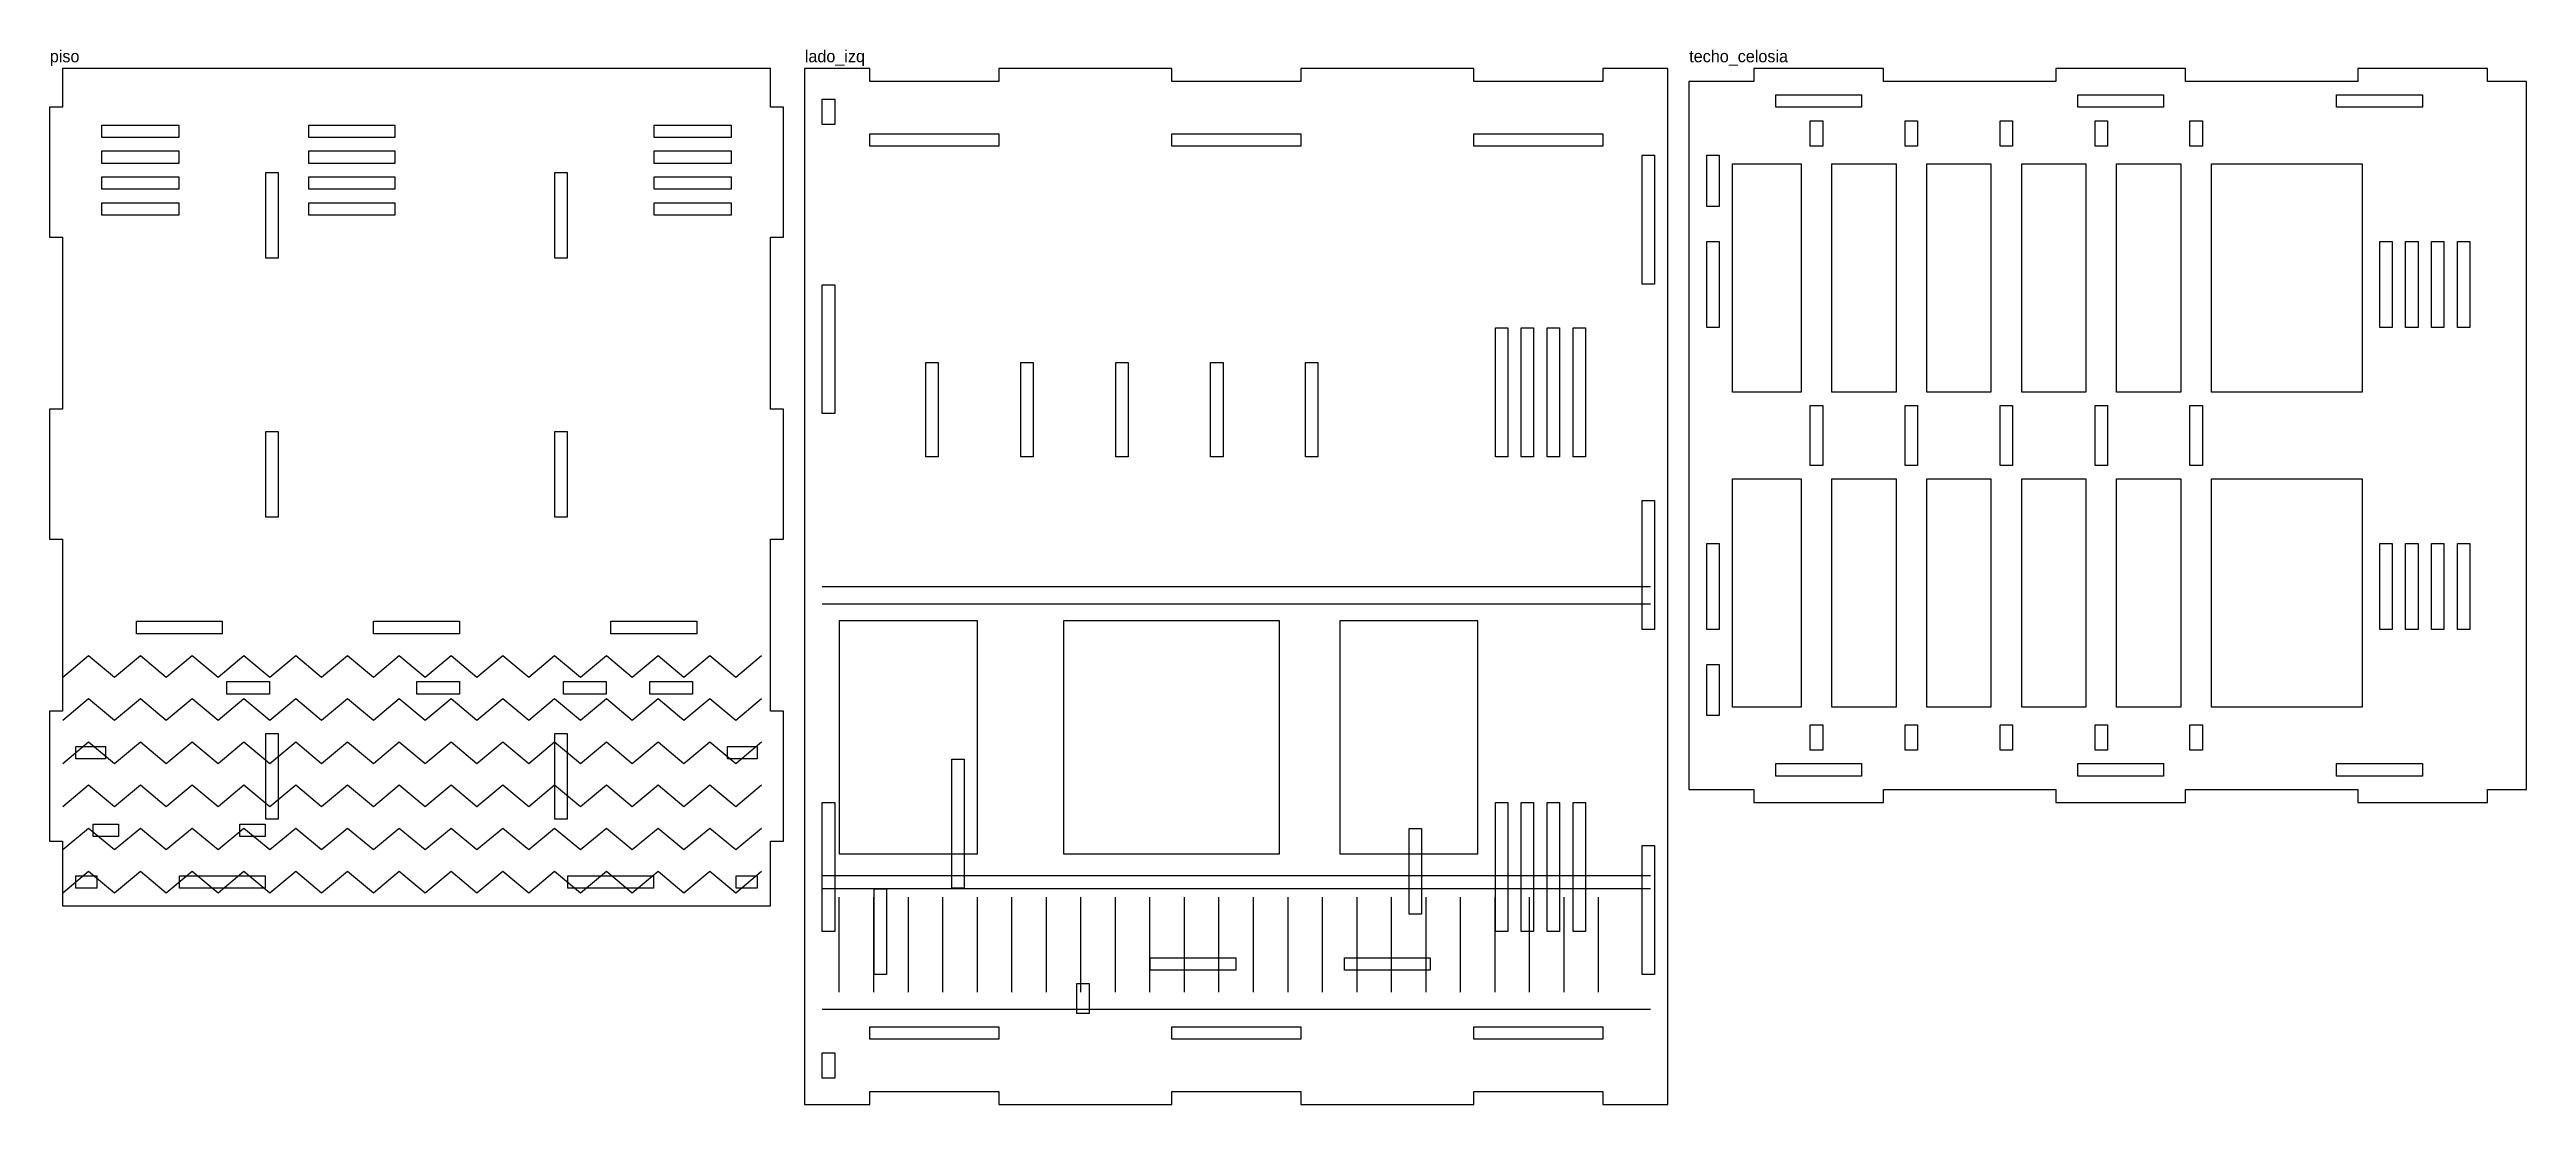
# Model space of a CAD drawing. Header units: millimetres. Extents: x 8 to 582, y 146 to 390.
import ezdxf

# ---------------------------------------------------------------- set-up
doc = ezdxf.new("R2010")
doc.units = ezdxf.units.MM
for name, color, linetype in [('CORTE', 1, 'Continuous'), ('ETIQUETAS', 3, 'Continuous'), ('GRABADO', 5, 'Continuous')]:
    doc.layers.add(name, color=color, linetype=linetype)

msp = doc.modelspace()

# ---------------------------------------------------------------- linework, layer by layer
at = {"layer": 'CORTE'}
for points in [[(10.94, 237.06), (7.94, 237.06), (7.94, 206.94), (10.94, 206.94), (10.94, 191.94), (175.06, 191.94), (175.06, 206.94), (178.06, 206.94), (178.06, 237.06), (175.06, 237.06), (175.06, 276.94), (178.06, 276.94), (178.06, 307.06), (175.06, 307.06), (175.06, 346.94), (178.06, 346.94), (178.06, 377.06), (175.06, 377.06), (175.06, 386.06), (10.94, 386.06), (10.94, 377.06), (7.94, 377.06), (7.94, 346.94), (10.94, 346.94), (10.94, 307.06), (7.94, 307.06), (7.94, 276.94), (10.94, 276.94), (10.94, 237.06)], [(383.06, 386.06), (367.94, 386.06), (367.94, 383.06), (338.06, 383.06), (338.06, 386.06), (297.94, 386.06), (297.94, 383.06), (268.06, 383.06), (268.06, 386.06), (227.94, 386.06), (227.94, 383.06), (198.06, 383.06), (198.06, 386.06), (182.94, 386.06), (182.94, 145.94), (198.06, 145.94), (198.06, 148.94), (227.94, 148.94), (227.94, 145.94), (268.06, 145.94), (268.06, 148.94), (297.94, 148.94), (297.94, 145.94), (338.06, 145.94), (338.06, 148.94), (367.94, 148.94), (367.94, 145.94), (383.06, 145.94), (383.06, 386.06)], [(433.06, 383.06), (433.06, 386.06), (402.94, 386.06), (402.94, 383.06), (387.94, 383.06), (387.94, 218.94), (402.94, 218.94), (402.94, 215.94), (433.06, 215.94), (433.06, 218.94), (472.94, 218.94), (472.94, 215.94), (503.06, 215.94), (503.06, 218.94), (542.94, 218.94), (542.94, 215.94), (573.06, 215.94), (573.06, 218.94), (582.06, 218.94), (582.06, 383.06), (573.06, 383.06), (573.06, 386.06), (542.94, 386.06), (542.94, 383.06), (503.06, 383.06), (503.06, 386.06), (472.94, 386.06), (472.94, 383.06), (433.06, 383.06)], [(187.06, 373.06), (187.06, 378.94), (189.94, 378.94), (189.94, 373.06), (187.06, 373.06)], [(408.06, 379.94), (427.94, 379.94), (427.94, 377.06), (408.06, 377.06), (408.06, 379.94)], [(478.06, 379.94), (497.94, 379.94), (497.94, 377.06), (478.06, 377.06), (478.06, 379.94)], [(538.06, 379.94), (557.94, 379.94), (557.94, 377.06), (538.06, 377.06), (538.06, 379.94)], [(416.06, 368.06), (416.06, 373.94), (418.94, 373.94), (418.94, 368.06), (416.06, 368.06)], [(438.06, 368.06), (438.06, 373.94), (440.94, 373.94), (440.94, 368.06), (438.06, 368.06)], [(460.06, 373.94), (462.94, 373.94), (462.94, 368.06), (460.06, 368.06), (460.06, 373.94)], [(482.06, 373.94), (484.94, 373.94), (484.94, 368.06), (482.06, 368.06), (482.06, 373.94)], [(504.06, 368.06), (504.06, 373.94), (506.94, 373.94), (506.94, 368.06), (504.06, 368.06)], [(37.94, 370.06), (20.06, 370.06), (20.06, 372.94), (37.94, 372.94), (37.94, 370.06)], [(68.06, 370.06), (68.06, 372.94), (87.94, 372.94), (87.94, 370.06), (68.06, 370.06)], [(148.06, 370.06), (148.06, 372.94), (165.94, 372.94), (165.94, 370.06), (148.06, 370.06)], [(227.94, 368.06), (198.06, 368.06), (198.06, 370.94), (227.94, 370.94), (227.94, 368.06)], [(297.94, 368.06), (268.06, 368.06), (268.06, 370.94), (297.94, 370.94), (297.94, 368.06)], [(367.94, 368.06), (338.06, 368.06), (338.06, 370.94), (367.94, 370.94), (367.94, 368.06)], [(37.94, 364.06), (20.06, 364.06), (20.06, 366.94), (37.94, 366.94), (37.94, 364.06)], [(60.94, 342.06), (58.06, 342.06), (58.06, 361.94), (60.94, 361.94), (60.94, 342.06)], [(87.94, 364.06), (68.06, 364.06), (68.06, 366.94), (87.94, 366.94), (87.94, 364.06)], [(127.94, 342.06), (125.06, 342.06), (125.06, 361.94), (127.94, 361.94), (127.94, 342.06)], [(165.94, 364.06), (148.06, 364.06), (148.06, 366.94), (165.94, 366.94), (165.94, 364.06)], [(379.94, 336.06), (377.06, 336.06), (377.06, 365.94), (379.94, 365.94), (379.94, 336.06)], [(392.06, 354.06), (392.06, 365.94), (394.94, 365.94), (394.94, 354.06), (392.06, 354.06)], [(398.06, 311.06), (398.06, 363.94), (413.94, 363.94), (413.94, 311.06), (398.06, 311.06)], [(421.06, 363.94), (435.94, 363.94), (435.94, 311.06), (421.06, 311.06), (421.06, 363.94)], [(443.06, 363.94), (457.94, 363.94), (457.94, 311.06), (443.06, 311.06), (443.06, 363.94)], [(465.06, 311.06), (465.06, 363.94), (479.94, 363.94), (479.94, 311.06), (465.06, 311.06)], [(487.06, 311.06), (487.06, 363.94), (501.94, 363.94), (501.94, 311.06), (487.06, 311.06)], [(509.06, 311.06), (509.06, 363.94), (543.94, 363.94), (543.94, 311.06), (509.06, 311.06)], [(37.94, 358.06), (20.06, 358.06), (20.06, 360.94), (37.94, 360.94), (37.94, 358.06)], [(87.94, 358.06), (68.06, 358.06), (68.06, 360.94), (87.94, 360.94), (87.94, 358.06)], [(165.94, 358.06), (148.06, 358.06), (148.06, 360.94), (165.94, 360.94), (165.94, 358.06)], [(37.94, 352.06), (20.06, 352.06), (20.06, 354.94), (37.94, 354.94), (37.94, 352.06)], [(87.94, 352.06), (68.06, 352.06), (68.06, 354.94), (87.94, 354.94), (87.94, 352.06)], [(165.94, 352.06), (148.06, 352.06), (148.06, 354.94), (165.94, 354.94), (165.94, 352.06)], [(392.06, 345.94), (394.94, 345.94), (394.94, 326.06), (392.06, 326.06), (392.06, 345.94)], [(548.06, 326.06), (548.06, 345.94), (550.94, 345.94), (550.94, 326.06), (548.06, 326.06)], [(554.06, 326.06), (554.06, 345.94), (556.94, 345.94), (556.94, 326.06), (554.06, 326.06)], [(560.06, 345.94), (562.94, 345.94), (562.94, 326.06), (560.06, 326.06), (560.06, 345.94)], [(566.06, 345.94), (568.94, 345.94), (568.94, 326.06), (566.06, 326.06), (566.06, 345.94)], [(189.94, 306.06), (187.06, 306.06), (187.06, 335.94), (189.94, 335.94), (189.94, 306.06)], [(345.94, 296.06), (343.06, 296.06), (343.06, 325.94), (345.94, 325.94), (345.94, 296.06)], [(349.06, 296.06), (349.06, 325.94), (351.94, 325.94), (351.94, 296.06), (349.06, 296.06)], [(357.94, 296.06), (355.06, 296.06), (355.06, 325.94), (357.94, 325.94), (357.94, 296.06)], [(361.06, 296.06), (361.06, 325.94), (363.94, 325.94), (363.94, 296.06), (361.06, 296.06)], [(213.94, 296.06), (211.06, 296.06), (211.06, 317.94), (213.94, 317.94), (213.94, 296.06)], [(235.94, 296.06), (233.06, 296.06), (233.06, 317.94), (235.94, 317.94), (235.94, 296.06)], [(255.06, 296.06), (255.06, 317.94), (257.94, 317.94), (257.94, 296.06), (255.06, 296.06)], [(277.06, 296.06), (277.06, 317.94), (279.94, 317.94), (279.94, 296.06), (277.06, 296.06)], [(301.94, 296.06), (299.06, 296.06), (299.06, 317.94), (301.94, 317.94), (301.94, 296.06)], [(416.06, 307.94), (418.94, 307.94), (418.94, 294.06), (416.06, 294.06), (416.06, 307.94)], [(438.06, 307.94), (440.94, 307.94), (440.94, 294.06), (438.06, 294.06), (438.06, 307.94)], [(460.06, 294.06), (460.06, 307.94), (462.94, 307.94), (462.94, 294.06), (460.06, 294.06)], [(482.06, 307.94), (484.94, 307.94), (484.94, 294.06), (482.06, 294.06), (482.06, 307.94)], [(504.06, 307.94), (506.94, 307.94), (506.94, 294.06), (504.06, 294.06), (504.06, 307.94)], [(60.94, 282.06), (58.06, 282.06), (58.06, 301.94), (60.94, 301.94), (60.94, 282.06)], [(127.94, 282.06), (125.06, 282.06), (125.06, 301.94), (127.94, 301.94), (127.94, 282.06)], [(398.06, 290.94), (413.94, 290.94), (413.94, 238.06), (398.06, 238.06), (398.06, 290.94)], [(421.06, 290.94), (435.94, 290.94), (435.94, 238.06), (421.06, 238.06), (421.06, 290.94)], [(443.06, 238.06), (443.06, 290.94), (457.94, 290.94), (457.94, 238.06), (443.06, 238.06)], [(465.06, 290.94), (479.94, 290.94), (479.94, 238.06), (465.06, 238.06), (465.06, 290.94)], [(487.06, 290.94), (501.94, 290.94), (501.94, 238.06), (487.06, 238.06), (487.06, 290.94)], [(509.06, 290.94), (543.94, 290.94), (543.94, 238.06), (509.06, 238.06), (509.06, 290.94)], [(379.94, 256.06), (377.06, 256.06), (377.06, 285.94), (379.94, 285.94), (379.94, 256.06)], [(392.06, 256.06), (392.06, 275.94), (394.94, 275.94), (394.94, 256.06), (392.06, 256.06)], [(548.06, 256.06), (548.06, 275.94), (550.94, 275.94), (550.94, 256.06), (548.06, 256.06)], [(554.06, 275.94), (556.94, 275.94), (556.94, 256.06), (554.06, 256.06), (554.06, 275.94)], [(560.06, 256.06), (560.06, 275.94), (562.94, 275.94), (562.94, 256.06), (560.06, 256.06)], [(566.06, 275.94), (568.94, 275.94), (568.94, 256.06), (566.06, 256.06), (566.06, 275.94)], [(47.94, 255.06), (28.06, 255.06), (28.06, 257.94), (47.94, 257.94), (47.94, 255.06)], [(102.94, 255.06), (83.06, 255.06), (83.06, 257.94), (102.94, 257.94), (102.94, 255.06)], [(157.94, 255.06), (138.06, 255.06), (138.06, 257.94), (157.94, 257.94), (157.94, 255.06)], [(392.06, 236.06), (392.06, 247.94), (394.94, 247.94), (394.94, 236.06), (392.06, 236.06)], [(58.94, 241.06), (49.06, 241.06), (49.06, 243.94), (58.94, 243.94), (58.94, 241.06)], [(102.94, 241.06), (93.06, 241.06), (93.06, 243.94), (102.94, 243.94), (102.94, 241.06)], [(136.94, 241.06), (127.06, 241.06), (127.06, 243.94), (136.94, 243.94), (136.94, 241.06)], [(156.94, 241.06), (147.06, 241.06), (147.06, 243.94), (156.94, 243.94), (156.94, 241.06)], [(60.94, 212.06), (58.06, 212.06), (58.06, 231.94), (60.94, 231.94), (60.94, 212.06)], [(127.94, 212.06), (125.06, 212.06), (125.06, 231.94), (127.94, 231.94), (127.94, 212.06)], [(416.06, 233.94), (418.94, 233.94), (418.94, 228.06), (416.06, 228.06), (416.06, 233.94)], [(438.06, 233.94), (440.94, 233.94), (440.94, 228.06), (438.06, 228.06), (438.06, 233.94)], [(460.06, 233.94), (462.94, 233.94), (462.94, 228.06), (460.06, 228.06), (460.06, 233.94)], [(482.06, 228.06), (482.06, 233.94), (484.94, 233.94), (484.94, 228.06), (482.06, 228.06)], [(504.06, 228.06), (504.06, 233.94), (506.94, 233.94), (506.94, 228.06), (504.06, 228.06)], [(20.94, 226.06), (14.06, 226.06), (14.06, 228.94), (20.94, 228.94), (20.94, 226.06)], [(171.94, 226.06), (165.06, 226.06), (165.06, 228.94), (171.94, 228.94), (171.94, 226.06)], [(219.94, 196.06), (217.06, 196.06), (217.06, 225.94), (219.94, 225.94), (219.94, 196.06)], [(408.06, 222.06), (408.06, 224.94), (427.94, 224.94), (427.94, 222.06), (408.06, 222.06)], [(478.06, 224.94), (497.94, 224.94), (497.94, 222.06), (478.06, 222.06), (478.06, 224.94)], [(538.06, 224.94), (557.94, 224.94), (557.94, 222.06), (538.06, 222.06), (538.06, 224.94)], [(187.06, 186.06), (187.06, 215.94), (189.94, 215.94), (189.94, 186.06), (187.06, 186.06)], [(345.94, 186.06), (343.06, 186.06), (343.06, 215.94), (345.94, 215.94), (345.94, 186.06)], [(351.94, 186.06), (349.06, 186.06), (349.06, 215.94), (351.94, 215.94), (351.94, 186.06)], [(355.06, 186.06), (355.06, 215.94), (357.94, 215.94), (357.94, 186.06), (355.06, 186.06)], [(361.06, 186.06), (361.06, 215.94), (363.94, 215.94), (363.94, 186.06), (361.06, 186.06)], [(23.94, 208.06), (18.06, 208.06), (18.06, 210.94), (23.94, 210.94), (23.94, 208.06)], [(57.94, 208.06), (52.06, 208.06), (52.06, 210.94), (57.94, 210.94), (57.94, 208.06)], [(325.94, 190.06), (323.06, 190.06), (323.06, 209.94), (325.94, 209.94), (325.94, 190.06)], [(379.94, 176.06), (377.06, 176.06), (377.06, 205.94), (379.94, 205.94), (379.94, 176.06)], [(18.94, 196.06), (14.06, 196.06), (14.06, 198.94), (18.94, 198.94), (18.94, 196.06)], [(57.94, 196.06), (38.06, 196.06), (38.06, 198.94), (57.94, 198.94), (57.94, 196.06)], [(147.94, 196.06), (128.06, 196.06), (128.06, 198.94), (147.94, 198.94), (147.94, 196.06)], [(171.94, 196.06), (167.06, 196.06), (167.06, 198.94), (171.94, 198.94), (171.94, 196.06)], [(199.06, 176.06), (199.06, 195.94), (201.94, 195.94), (201.94, 176.06), (199.06, 176.06)], [(282.94, 177.06), (263.06, 177.06), (263.06, 179.94), (282.94, 179.94), (282.94, 177.06)], [(327.94, 177.06), (308.06, 177.06), (308.06, 179.94), (327.94, 179.94), (327.94, 177.06)], [(248.94, 167.06), (246.06, 167.06), (246.06, 173.94), (248.94, 173.94), (248.94, 167.06)], [(227.94, 161.06), (198.06, 161.06), (198.06, 163.94), (227.94, 163.94), (227.94, 161.06)], [(297.94, 161.06), (268.06, 161.06), (268.06, 163.94), (297.94, 163.94), (297.94, 161.06)], [(367.94, 161.06), (338.06, 161.06), (338.06, 163.94), (367.94, 163.94), (367.94, 161.06)], [(189.94, 152.06), (187.06, 152.06), (187.06, 157.94), (189.94, 157.94), (189.94, 152.06)]]:
    msp.add_lwpolyline(points, close=True, dxfattribs=at)
at = {"layer": 'GRABADO'}
for points in [[(187, 266), (379, 266)], [(187, 262), (379, 262)], [(223, 204), (223, 258), (191, 258), (191, 204), (223, 204)], [(293, 204), (293, 258), (243, 258), (243, 204), (293, 204)], [(339, 204), (339, 258), (307, 258), (307, 204), (339, 204)], [(11, 245), (17, 250), (23, 245), (29, 250), (35, 245), (41, 250), (47, 245), (53, 250), (59, 245), (65, 250), (71, 245), (77, 250), (83, 245), (89, 250), (95, 245), (101, 250), (107, 245), (113, 250), (119, 245), (125, 250), (131, 245), (137, 250), (143, 245), (149, 250), (155, 245), (161, 250), (167, 245), (173, 250)], [(11, 235), (17, 240), (23, 235), (29, 240), (35, 235), (41, 240), (47, 235), (53, 240), (59, 235), (65, 240), (71, 235), (77, 240), (83, 235), (89, 240), (95, 235), (101, 240), (107, 235), (113, 240), (119, 235), (125, 240), (131, 235), (137, 240), (143, 235), (149, 240), (155, 235), (161, 240), (167, 235), (173, 240)], [(11, 225), (17, 230), (23, 225), (29, 230), (35, 225), (41, 230), (47, 225), (53, 230), (59, 225), (65, 230), (71, 225), (77, 230), (83, 225), (89, 230), (95, 225), (101, 230), (107, 225), (113, 230), (119, 225), (125, 230), (131, 225), (137, 230), (143, 225), (149, 230), (155, 225), (161, 230), (167, 225), (173, 230)], [(11, 215), (17, 220), (23, 215), (29, 220), (35, 215), (41, 220), (47, 215), (53, 220), (59, 215), (65, 220), (71, 215), (77, 220), (83, 215), (89, 220), (95, 215), (101, 220), (107, 215), (113, 220), (119, 215), (125, 220), (131, 215), (137, 220), (143, 215), (149, 220), (155, 215), (161, 220), (167, 215), (173, 220)], [(11, 205), (17, 210), (23, 205), (29, 210), (35, 205), (41, 210), (47, 205), (53, 210), (59, 205), (65, 210), (71, 205), (77, 210), (83, 205), (89, 210), (95, 205), (101, 210), (107, 205), (113, 210), (119, 205), (125, 210), (131, 205), (137, 210), (143, 205), (149, 210), (155, 205), (161, 210), (167, 205), (173, 210)], [(11, 195), (17, 200), (23, 195), (29, 200), (35, 195), (41, 200), (47, 195), (53, 200), (59, 195), (65, 200), (71, 195), (77, 200), (83, 195), (89, 200), (95, 195), (101, 200), (107, 195), (113, 200), (119, 195), (125, 200), (131, 195), (137, 200), (143, 195), (149, 200), (155, 195), (161, 200), (167, 195), (173, 200)], [(187, 199), (379, 199)], [(187, 196), (379, 196)], [(191, 172), (191, 194)], [(199, 172), (199, 194)], [(207, 172), (207, 194)], [(215, 172), (215, 194)], [(223, 172), (223, 194)], [(231, 172), (231, 194)], [(239, 172), (239, 194)], [(247, 172), (247, 194)], [(255, 172), (255, 194)], [(263, 172), (263, 194)], [(271, 172), (271, 194)], [(279, 172), (279, 194)], [(287, 172), (287, 194)], [(295, 172), (295, 194)], [(303, 172), (303, 194)], [(311, 172), (311, 194)], [(319, 172), (319, 194)], [(327, 172), (327, 194)], [(335, 172), (335, 194)], [(343, 172), (343, 194)], [(351, 172), (351, 194)], [(359, 172), (359, 194)], [(367, 172), (367, 194)], [(187, 168), (379, 168)]]:
    msp.add_lwpolyline(points, dxfattribs=at)

# ---------------------------------------------------------------- texts
at = {"layer": 'ETIQUETAS'}
for s, p in [('piso', (8, 387.5)), ('lado_izq', (183, 387.5)), ('techo_celosia', (388, 387.5))]:
    msp.add_text(s, height=2.8, dxfattribs=at).set_placement(p)

doc.saveas('drawing.dxf')
